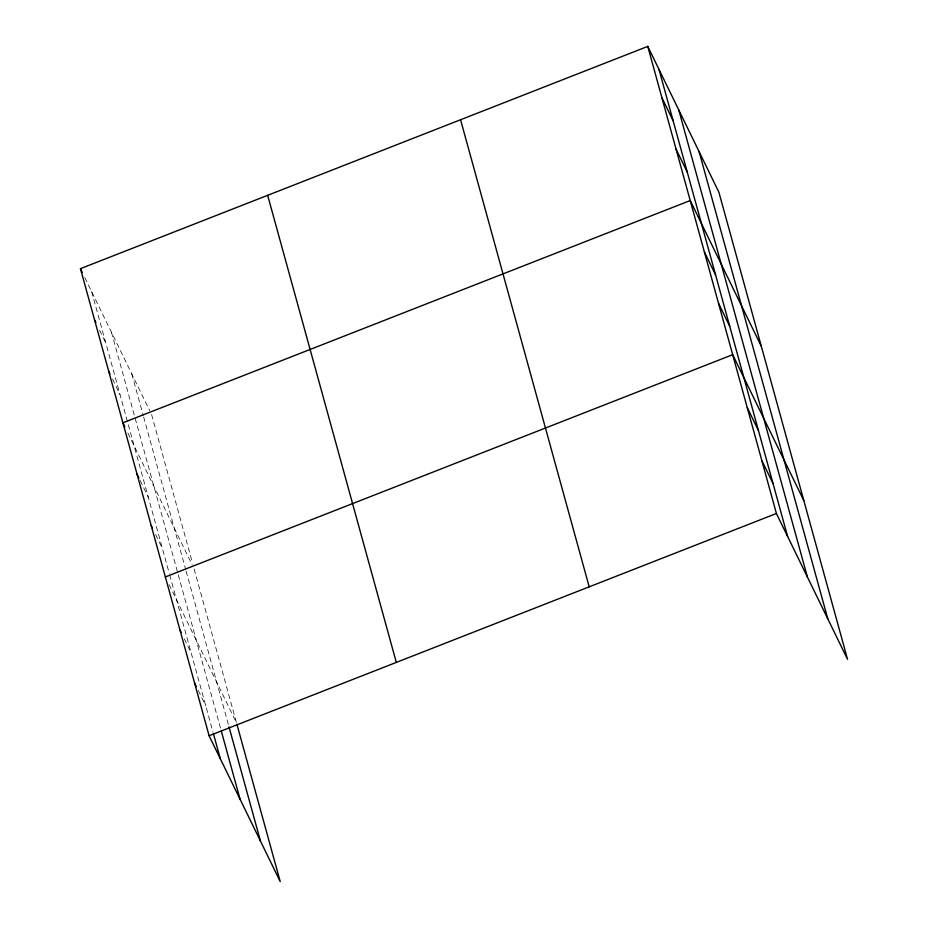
<?xml version="1.0" encoding="UTF-8"?>
<svg xmlns="http://www.w3.org/2000/svg" width="928" height="928" viewBox="0 0 928 928"><rect width="100%" height="100%" fill="white"/><g stroke="black" fill="none" stroke-linecap="round" stroke-linejoin="round"><path stroke-width="0.7" stroke-dasharray="4.64 3.48" d="M84.808 277.611L149.733 410.71M99.586 330.264L105.815 343.047M112.497 379.088L119.967 394.423M127.89 433.028L192.189 564.85M140.174 480.576L148.271 497.188M155.568 534.505L162.423 548.564M169.105 584.605L236.489 722.784L194.045 568.655M184.301 638.824L191.156 652.883M198.267 690.478L205.738 705.814M151.589 414.514L192.514 563.099M131.811 373.972L143.283 415.628M143.666 417.02L185.739 569.769M186.122 571.161L228.996 726.833M111.441 332.201L220.528 728.248M91.663 291.659L169.314 573.562M169.696 574.942L213.034 732.285"/><path stroke-width="1.39" d="M236.884 724.188L280.233 881.6L209.102 735.753L80.446 268.668L647.767 46.4L718.898 192.247L847.554 659.332L776.411 513.486L647.767 46.4M165.358 576.949L732.679 354.682L803.81 500.528M209.102 735.753L776.411 513.486M661.919 97.776L673.136 120.779M676.071 149.164L687.288 172.156M761.354 346.388L690.223 200.541L122.902 422.808L124.77 426.636M704.375 251.917L715.592 274.92M718.527 303.294L729.744 326.296M747.26 407.612L758.478 430.615M761.83 460.555L773.047 483.546M80.446 268.668L82.325 272.496M94.598 320.044L95.851 322.596M108.75 371.42L110.003 373.984M137.054 474.185L138.922 478.013M151.206 525.561L152.459 528.125M179.939 629.88L181.192 632.432M194.52 682.822L196.388 686.65M699.12 151.705L827.776 618.79M678.751 109.933L807.406 577.03M658.984 69.403L787.628 536.488M460.555 119.747L589.199 586.832M267.658 195.321L396.314 662.406M228.996 726.833L260.466 841.058M221.293 731.032L240.097 799.298M213.417 733.677L220.319 758.756"/></g></svg>
